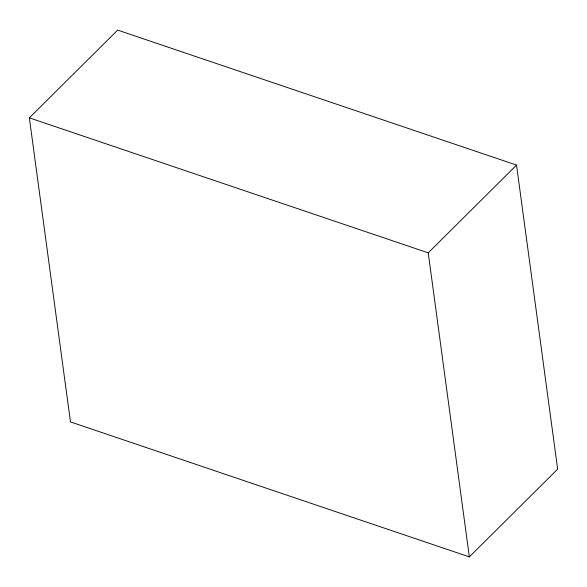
<?xml version="1.0" encoding="UTF-8"?>
<svg xmlns="http://www.w3.org/2000/svg" width="587" height="587" viewBox="0 0 587 587"><rect width="100%" height="100%" fill="white"/><g stroke="black" fill="none" stroke-linecap="round" stroke-linejoin="round"><path stroke-width="0.88" d="M29.35 117.862L117.657 30.106L516.538 165.094L557.65 469.138L469.343 556.894L70.462 421.906L29.35 117.862L428.231 252.85L516.538 165.094M428.231 252.85L469.343 556.894"/></g></svg>
